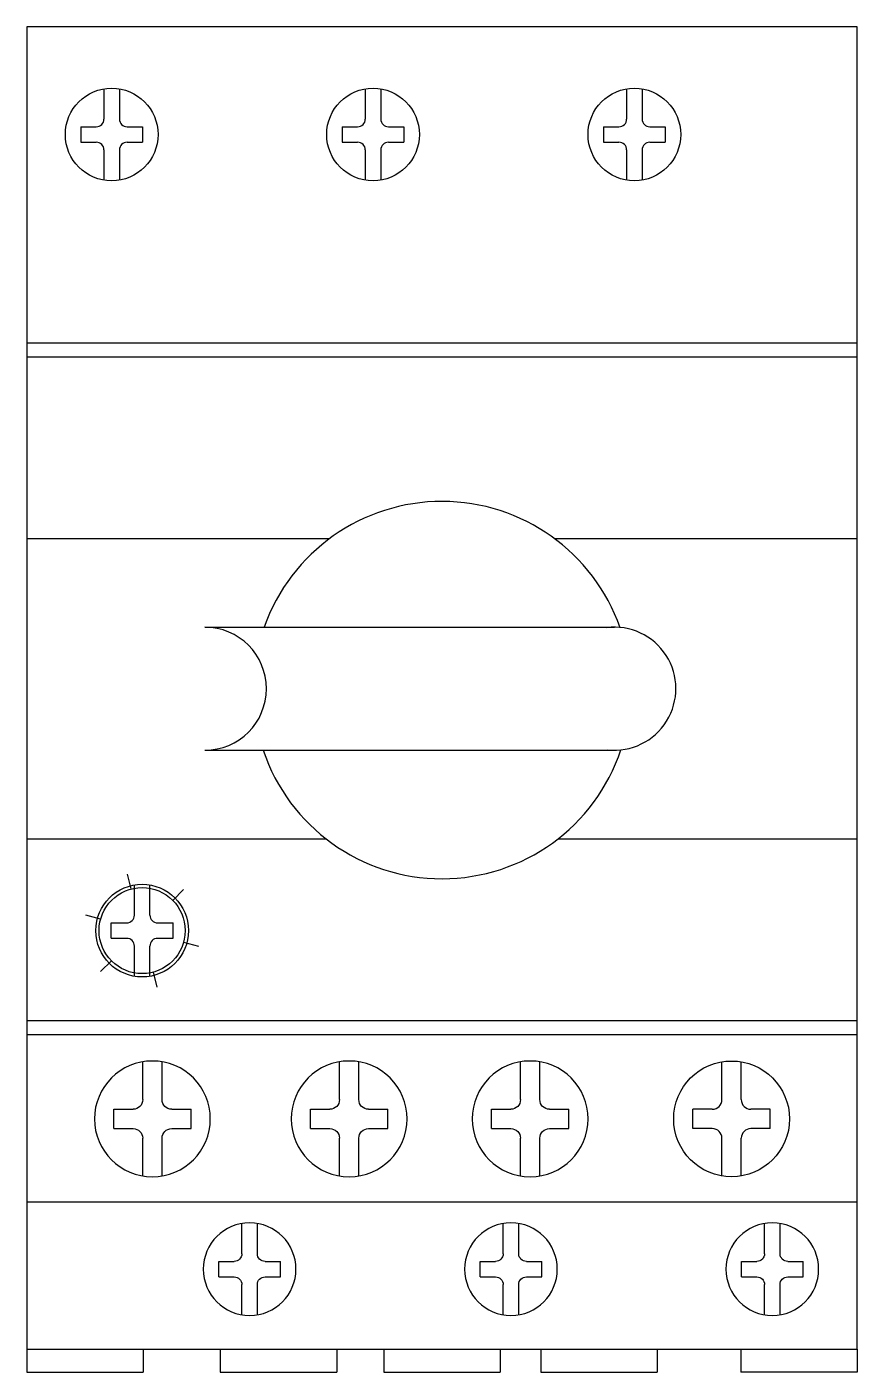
# Model space of a CAD drawing. Header units: millimetres. Extents: x 0 to 54, y 0 to 87.5.
import ezdxf

# ---------------------------------------------------------------- set-up
doc = ezdxf.new("R2010")
doc.units = ezdxf.units.MM
doc.layers.add('INSIDE', color=6, linetype='Continuous')
doc.layers.add('TEXT', color=7, linetype='Continuous')

# ---------------------------------------------------------------- blocks, each defined once
blk = doc.blocks.new('4MM')
at = {"layer": 'INSIDE'}
for p, q in [((-0.5, 2.958), (-0.5, 1)), ((0.5, 2.958), (0.5, 1)), ((-2, 0.5), (-1, 0.5)), ((1, 0.5), (2, 0.5)), ((-2, -0.5), (-1, -0.5)), ((1, -0.5), (2, -0.5)), ((-0.5, -1), (-0.5, -2.958)), ((0.5, -1), (0.5, -2.958))]:
    blk.add_line(p, q, dxfattribs=at)
at = {"layer": 'INSIDE', "linetype": 'Continuous'}
for p, q in [((-2, 0.5), (-2, -0.5)), ((2, 0.5), (2, -0.5))]:
    blk.add_line(p, q, dxfattribs=at)
blk.add_circle((0, 0), 3, dxfattribs=at)
at = {"layer": 'INSIDE'}
for centre, start, end in [((-1, 1), 270, 360), ((1, 1), 180, 270), ((-1, -1), 0, 90), ((1, -1), 90, 180)]:
    blk.add_arc(centre, 0.5, start, end, dxfattribs=at)
blk = doc.blocks.new('MS325')
at = {"layer": 'INSIDE'}
for p, q in [((-20.008, -57.778), (-20.008, -55.811)), ((-19.004, -57.778), (-19.004, -55.811)), ((-21.515, -58.281), (-20.511, -58.281)), ((-18.501, -58.281), (-17.497, -58.281)), ((-21.515, -59.285), (-20.511, -59.285)), ((-18.501, -59.285), (-17.497, -59.285)), ((-20.008, -61.755), (-20.008, -59.788)), ((-19.004, -61.755), (-19.004, -59.788))]:
    blk.add_line(p, q, dxfattribs=at)
at = {"layer": 'INSIDE', "linetype": 'Continuous'}
for p, q in [((-21.515, -59.285), (-21.515, -58.281)), ((-17.497, -59.285), (-17.497, -58.281))]:
    blk.add_line(p, q, dxfattribs=at)
blk.add_circle((-19.506, -58.783), 3.014, dxfattribs=at)
at = {"layer": 'INSIDE'}
for centre, start, end in [((-20.511, -57.778), 270, 360), ((-18.501, -57.778), 180, 270), ((-20.511, -59.788), 0, 90), ((-18.501, -59.788), 90, 180)]:
    blk.add_arc(centre, 0.502, start, end, dxfattribs=at)
at = {"layer": 'TEXT', "color": 3, "linetype": 'Continuous', "ltscale": 20}
for p, q in [((-27, -20.547), (27, -20.547)), ((-27, -21.454), (27, -21.454)), ((-27, -33.288), (-7.319, -33.288)), ((7.319, -33.288), (27, -33.288)), ((-15.42, -39.047), (11.214, -39.047)), ((-15.42, -47.047), (11.214, -47.047)), ((-27, -52.806), (-7.556, -52.806)), ((7.556, -52.806), (27, -52.806)), ((-20.215, -56.074), (-20.467, -55.111)), ((-17.514, -56.815), (-16.807, -56.115)), ((-22.206, -58.042), (-23.166, -57.779)), ((-16.806, -59.524), (-15.846, -59.787)), ((-21.498, -60.751), (-22.205, -61.451)), ((-18.797, -61.492), (-18.545, -62.455)), ((-27, -64.64), (27, -64.64)), ((-27, -65.547), (27, -65.547)), ((-27, -76.433), (27, -76.433)), ((-27, -86.01), (-27, -87.5)), ((-19.429, -86.01), (-19.429, -87.5)), ((-14.422, -86.01), (-14.422, -87.5)), ((-6.851, -86.01), (-6.851, -87.5)), ((-3.785, -86.01), (-3.785, -87.5)), ((3.786, -86.01), (3.786, -87.5)), ((6.427, -86.01), (6.427, -87.5)), ((13.998, -86.01), (13.998, -87.5)), ((19.429, -86.01), (19.429, -87.5)), ((27, -86.01), (27, -87.5)), ((-27, -87.5), (-19.429, -87.5)), ((-14.422, -87.5), (-6.851, -87.5)), ((-3.785, -87.5), (3.786, -87.5)), ((6.427, -87.5), (13.998, -87.5)), ((27, -87.5), (19.429, -87.5))]:
    blk.add_line(p, q, dxfattribs=at)
blk.add_lwpolyline([(-27, -86.01), (27, -86.01), (27, 0), (-27, 0)], close=True, dxfattribs=at)
blk.add_circle((-19.506, -58.783), 2.8, dxfattribs=at)
for centre, radius, start, end in [((0, -43.137), 12.271, 19.31687, 160.53043), ((-15.42, -43.047), 4, 270, 90), ((11.214, -43.047), 4, 263.7337, 97.12032), ((0, -43.137), 12.271, 198.58054, 341.53714)]:
    blk.add_arc(centre, radius, start, end, dxfattribs=at)
at = {"layer": 'INSIDE', "xscale": 1.004651162791559, "yscale": 1.004651162791559, "zscale": 1.004651162791559}
for p in [(-21.486, -7), (-4.486, -7), (12.514, -7)]:
    blk.add_blockref('4MM', p, dxfattribs=at)
at = {"layer": 'INSIDE', "rotation": 180}
for p, xscale, yscale, zscale in [((-18.837, -71.032), -1.255813953488539, 1.255813953488539, 1.255813953488372), ((-6.039, -71.032), -1.255813953488539, 1.255813953488539, 1.255813953488372), ((5.735, -71.032), -1.255813953488539, 1.255813953488539, 1.255813953488372), ((18.837, -71.032), 1.255813953488539, 1.255813953488539, 1.255813953488539), ((-12.514, -80.802), -1.004651162791559, 1.00465116279065, 1.004651162790697), ((4.486, -80.802), -1.004651162791559, 1.00465116279065, 1.004651162790697), ((21.486, -80.802), -1.004651162791559, 1.00465116279065, 1.004651162790697)]:
    blk.add_blockref('4MM', p, dxfattribs=dict(at, xscale=xscale, yscale=yscale, zscale=zscale))

msp = doc.modelspace()

# ---------------------------------------------------------------- block references
msp.add_blockref('MS325', (27, 87.5))

doc.saveas('drawing.dxf')
